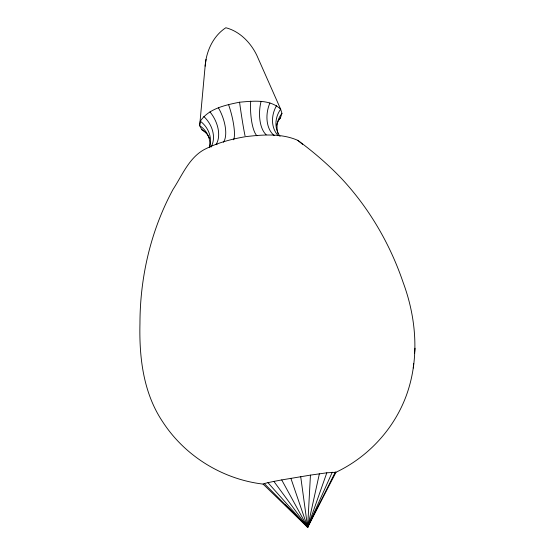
<?xml version="1.0" encoding="UTF-8"?>
<svg xmlns="http://www.w3.org/2000/svg" width="555" height="555" viewBox="0 0 555 555"><rect width="100%" height="100%" fill="white"/><g stroke="black" fill="none" stroke-linecap="round" stroke-linejoin="round"><path stroke-width="0.83" d="M336.004 472.25L326.812 472.811L310.446 475.115L307.637 527.25L263.098 484.099C222.708 479.333 185.058 456.182 162.858 422.064C143.294 393.134 139.118 357.496 139.957 323.399C140.04 276.931 150.856 230.304 173.063 189.366C182.123 175.484 188.769 158.314 203.824 149.788C216.936 142.906 231.317 139.069 245.851 136.627C263.098 134.622 281.475 133.221 297.792 140.346C313.041 151.577 327.478 163.933 340.631 177.572C368.756 207.417 389.887 243.541 403.09 282.308C416.652 318.771 419.719 359.793 405.913 396.659C393.44 429.646 367.847 457.154 336.004 472.25L307.637 527.25L300.935 520.583M278.104 133.776A24.76 23.026 2.9 0 1 281.94 113.366L280.65 109.182L256.812 55.334C250.721 42.666 239.767 31.309 225.836 27.75C213.092 36.04 206.224 51.324 205.128 66.156L199.668 125.666A24.885 23.192 -9.8 0 1 209.714 147.013M414.523 353.389L415.043 348.235M413.246 368.034L413.704 363.539M205.128 66.156L205.572 62.881M205.621 62.514L206.058 59.35M280.018 136.412A25.294 23.019 -37 0 1 280.65 109.182C269.876 98.95 253.17 101.038 239.566 102.21C225.483 105.089 208.867 108.433 200.313 121.177L199.668 125.666L201.819 129.648A24.482 21.957 -47.8 0 1 209.644 138.452M307.921 525.557L307.637 527.25L264.284 483.571L263.098 484.099M319.368 473.803L307.637 527.25L302.975 522.151M308.143 525.62L307.637 527.25L267.94 482.656L264.284 483.571M276.563 125.166A24.399 21.367 36 0 1 280.435 117.882L281.94 113.366M326.812 472.811L307.637 527.25L305.028 523.865M309.641 522.47L307.637 527.25L273.879 481.407L267.94 482.656M332.265 472.201L307.637 527.25L306.325 525.037M315.212 511.717L307.637 527.25L281.711 479.922L273.879 481.407M335.38 472.014L307.637 527.25L307.005 525.654M278.381 120.144L280.435 117.882M281.711 479.922L310.446 475.115M201.819 129.648L205.856 132.402M297.792 140.346L302.614 144.335M285.103 504.828L293.019 512.702M294.24 513.916L299.721 519.369M290.875 478.292L307.637 527.25L300.706 476.648M278.208 135.711A25.773 21.402 -61.1 0 1 276.563 105.623M274.274 135.6A26.147 18.176 -75.4 0 1 269.897 102.966M266.185 134.761A26.425 13.438 -85 0 1 261.065 101.433M200.313 121.177A25.433 22.741 26.2 0 1 209.332 147.699M203.796 116.474A25.884 20.695 47 0 1 211.011 147.137M209.956 111.902A26.231 17.052 59.7 0 1 216.173 144.335M217.081 144.709A26.48 11.96 68.5 0 1 215.749 144.307M218.393 107.795A26.48 11.96 68.5 0 1 223.443 142.246M228.514 104.472A26.64 5.8 75.3 0 1 233.544 139.791M245.032 135.739A26.682 0.902 81.5 0 1 239.566 102.21M256.937 135.795A26.605 7.52 87.8 0 1 250.7 101.17"/></g></svg>
